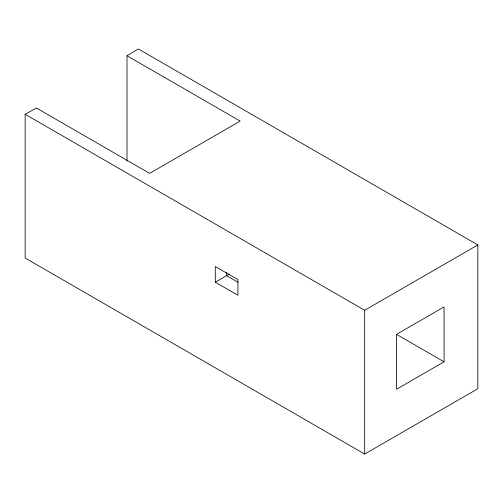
<?xml version="1.0" encoding="UTF-8"?>
<svg xmlns="http://www.w3.org/2000/svg" width="503" height="503" viewBox="0 0 503 503"><rect width="100%" height="100%" fill="white"/><g stroke="black" fill="none" stroke-linecap="round" stroke-linejoin="round"><path stroke-width="0.75" d="M215.297 282.202L215.297 266.521L237.938 279.593L237.932 295.28L215.297 282.202L229.261 274.141M226.614 272.532L226.614 275.669L237.932 282.208M444.067 361.802L444.067 306.912L396.571 334.344L396.571 389.234L444.067 361.802L396.546 334.363M127.008 55.751L138.325 48.942L477.85 244.936L477.85 388.718L364.675 454.058L25.15 258.039L25.15 114.282L36.468 108.026L149.643 173.365L240.189 121.097L127.008 55.751L127.008 161.023M25.15 114.282L364.669 310.276L477.85 244.936M364.669 310.276L364.675 454.058"/></g></svg>
